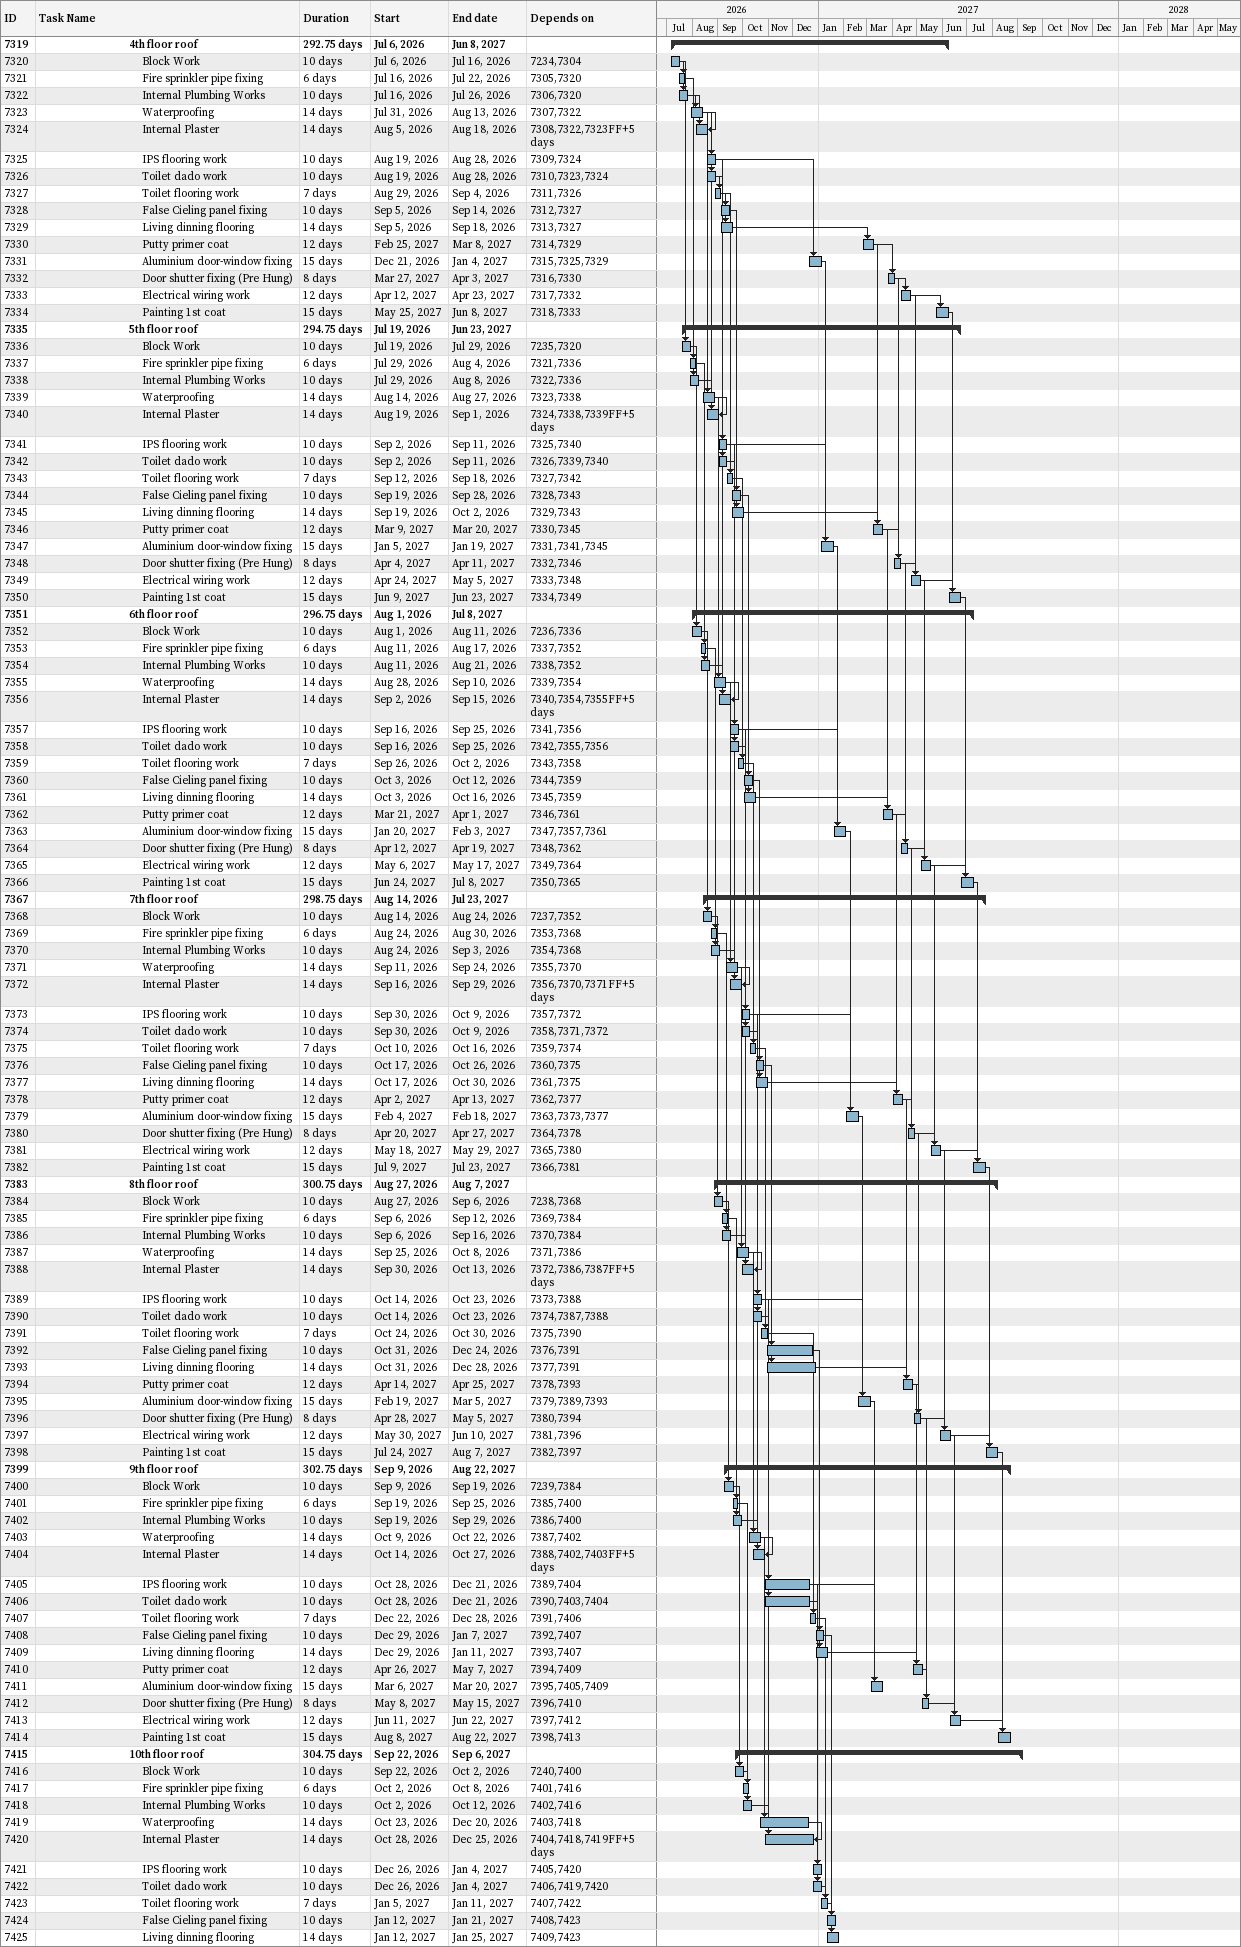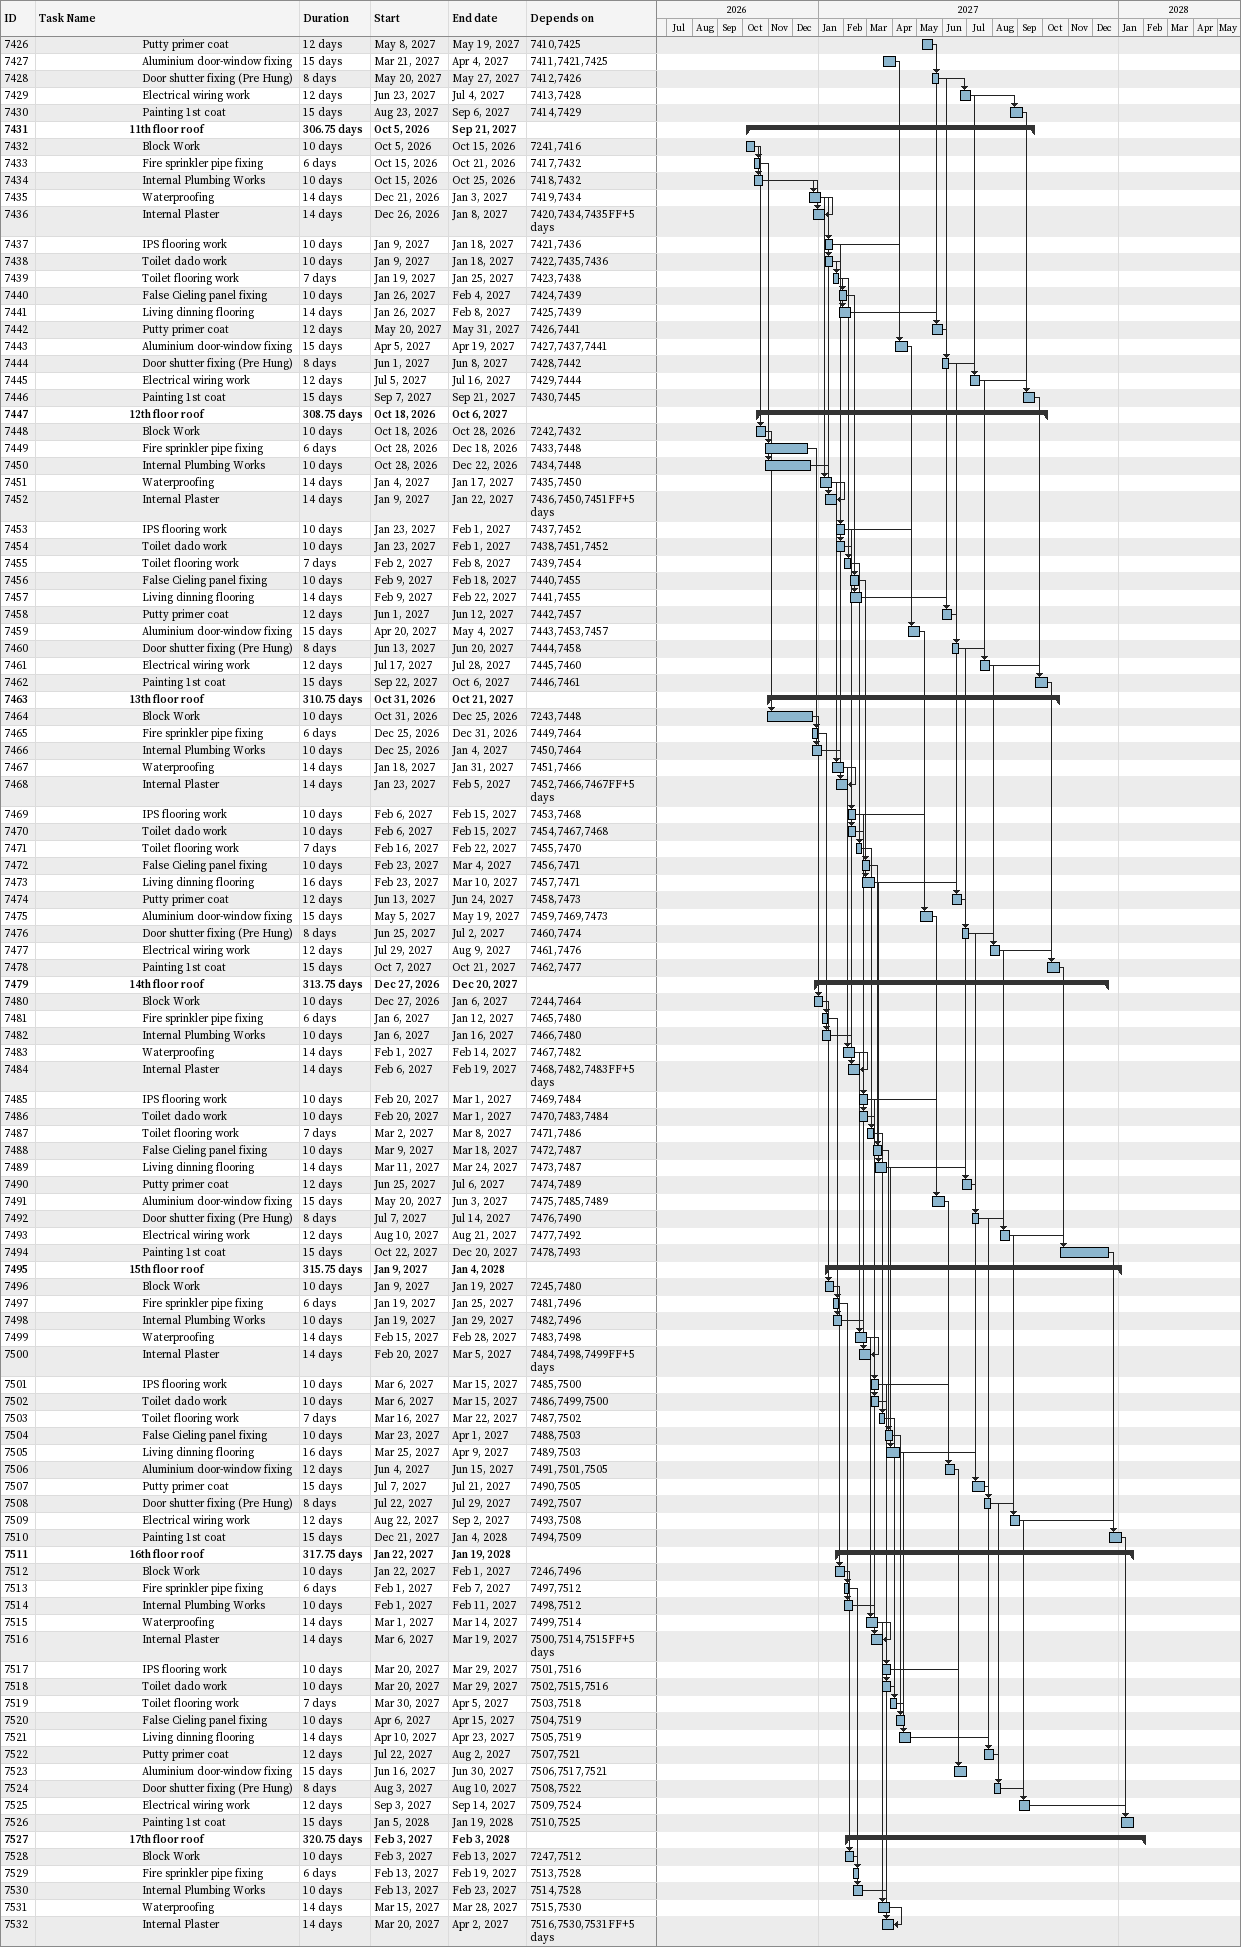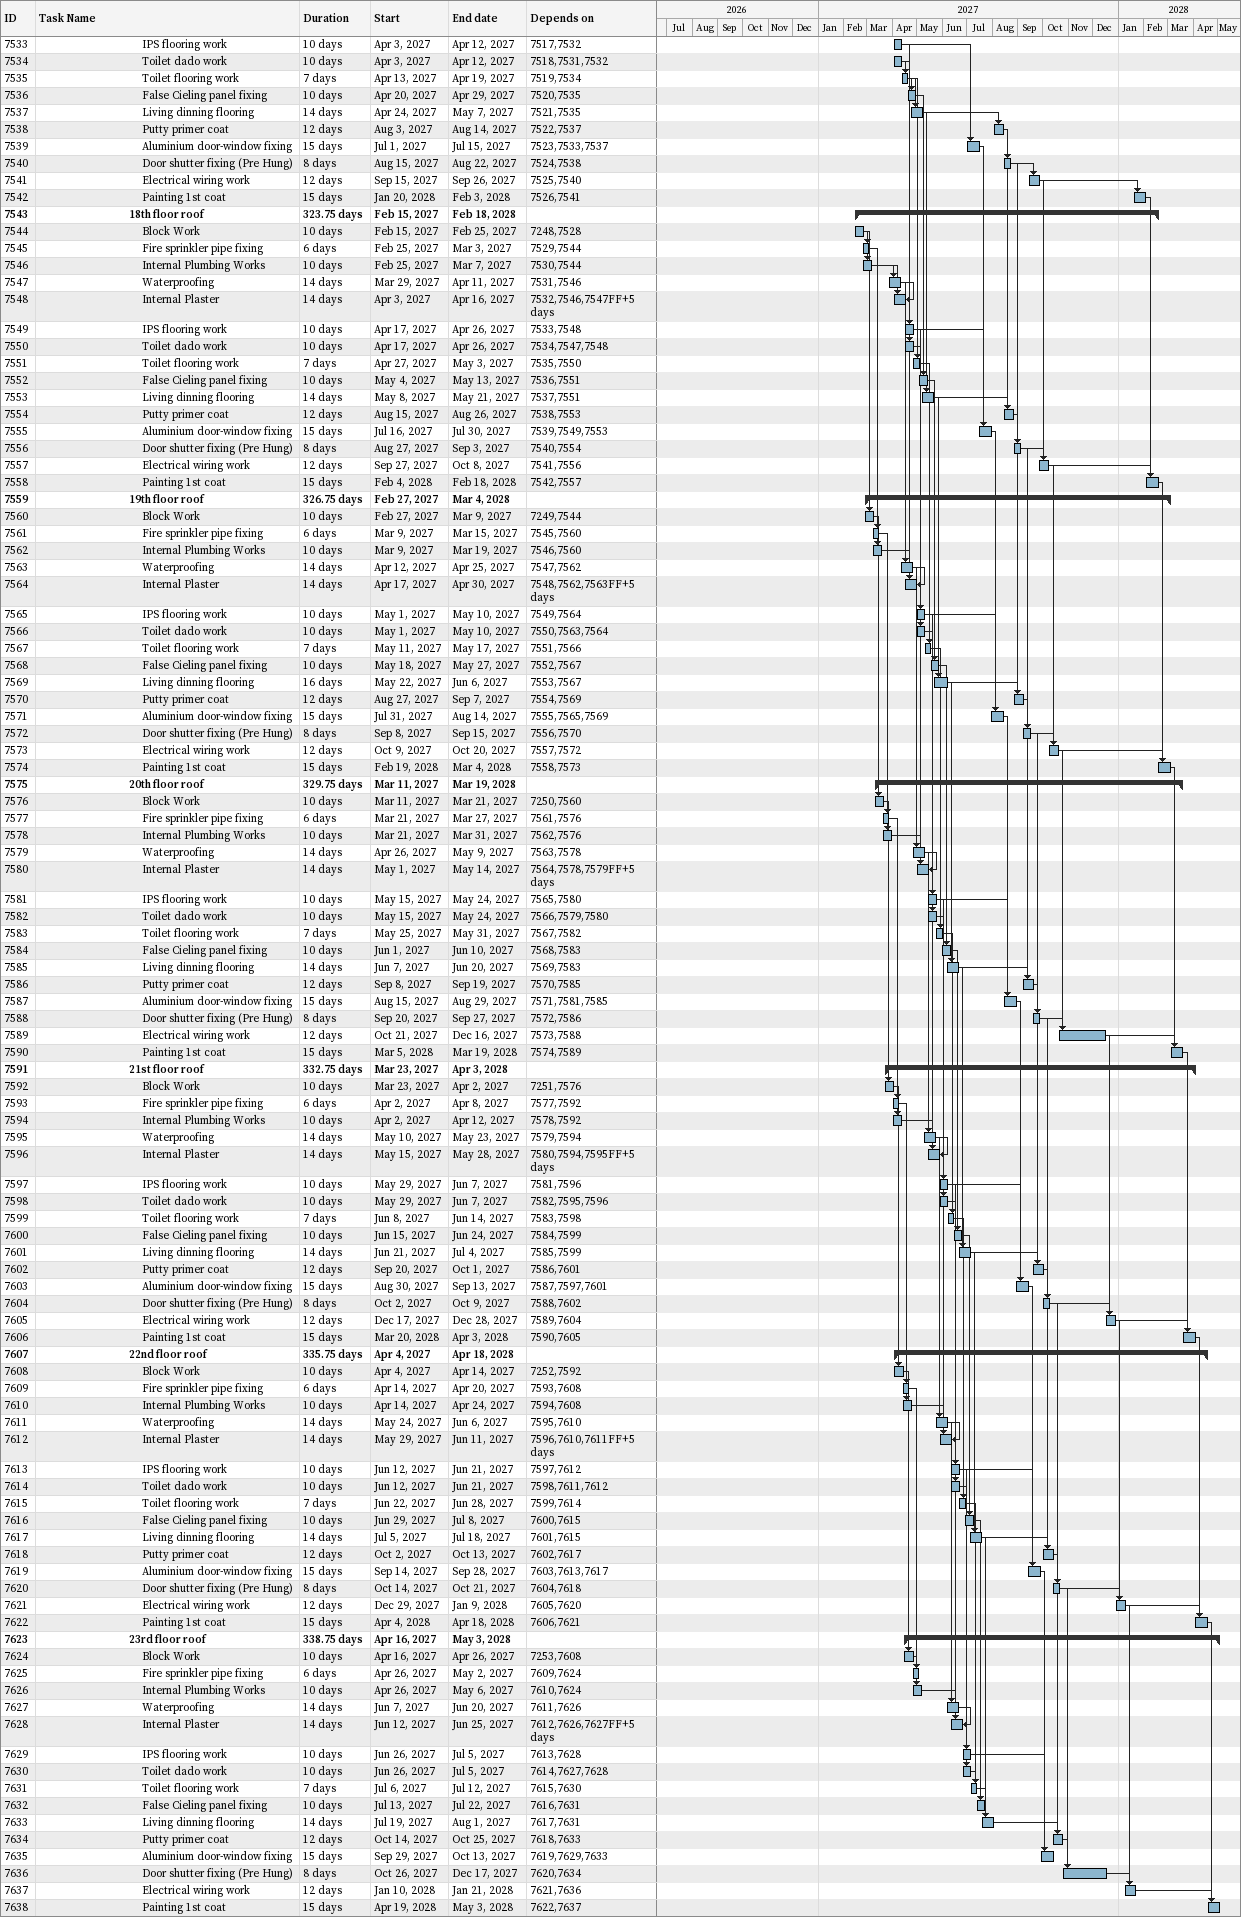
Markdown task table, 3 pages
| ID | Level | Task | Duration | Start | Finish | Predecessors |
|---|---|---|---|---|---|---|
| 7319 | 8 | **4th floor roof** | 292.75d | 2026-07-06 | 2027-06-08 |  |
| 7320 | 9 | Block Work | 10d | 2026-07-06 | 2026-07-16 | 7234, 7304 |
| 7321 | 9 | Fire sprinkler pipe fixing | 6d | 2026-07-16 | 2026-07-22 | 7305, 7320 |
| 7322 | 9 | Internal Plumbing Works | 10d | 2026-07-16 | 2026-07-26 | 7306, 7320 |
| 7323 | 9 | Waterproofing | 14d | 2026-07-31 | 2026-08-13 | 7307, 7322 |
| 7324 | 9 | Internal Plaster | 14d | 2026-08-05 | 2026-08-18 | 7308, 7322, 7323FF+5d |
| 7325 | 9 | IPS flooring work | 10d | 2026-08-19 | 2026-08-28 | 7309, 7324 |
| 7326 | 9 | Toilet dado work | 10d | 2026-08-19 | 2026-08-28 | 7310, 7323, 7324 |
| 7327 | 9 | Toilet flooring work | 7d | 2026-08-29 | 2026-09-04 | 7311, 7326 |
| 7328 | 9 | False Cieling panel fixing | 10d | 2026-09-05 | 2026-09-14 | 7312, 7327 |
| 7329 | 9 | Living dinning flooring | 14d | 2026-09-05 | 2026-09-18 | 7313, 7327 |
| 7330 | 9 | Putty primer coat | 12d | 2027-02-25 | 2027-03-08 | 7314, 7329 |
| 7331 | 9 | Aluminium door-window fixing | 15d | 2026-12-21 | 2027-01-04 | 7315, 7325, 7329 |
| 7332 | 9 | Door shutter fixing (Pre Hung) | 8d | 2027-03-27 | 2027-04-03 | 7316, 7330 |
| 7333 | 9 | Electrical wiring work | 12d | 2027-04-12 | 2027-04-23 | 7317, 7332 |
| 7334 | 9 | Painting 1st coat | 15d | 2027-05-25 | 2027-06-08 | 7318, 7333 |
| 7335 | 8 | **5th floor roof** | 294.75d | 2026-07-19 | 2027-06-23 |  |
| 7336 | 9 | Block Work | 10d | 2026-07-19 | 2026-07-29 | 7235, 7320 |
| 7337 | 9 | Fire sprinkler pipe fixing | 6d | 2026-07-29 | 2026-08-04 | 7321, 7336 |
| 7338 | 9 | Internal Plumbing Works | 10d | 2026-07-29 | 2026-08-08 | 7322, 7336 |
| 7339 | 9 | Waterproofing | 14d | 2026-08-14 | 2026-08-27 | 7323, 7338 |
| 7340 | 9 | Internal Plaster | 14d | 2026-08-19 | 2026-09-01 | 7324, 7338, 7339FF+5d |
| 7341 | 9 | IPS flooring work | 10d | 2026-09-02 | 2026-09-11 | 7325, 7340 |
| 7342 | 9 | Toilet dado work | 10d | 2026-09-02 | 2026-09-11 | 7326, 7339, 7340 |
| 7343 | 9 | Toilet flooring work | 7d | 2026-09-12 | 2026-09-18 | 7327, 7342 |
| 7344 | 9 | False Cieling panel fixing | 10d | 2026-09-19 | 2026-09-28 | 7328, 7343 |
| 7345 | 9 | Living dinning flooring | 14d | 2026-09-19 | 2026-10-02 | 7329, 7343 |
| 7346 | 9 | Putty primer coat | 12d | 2027-03-09 | 2027-03-20 | 7330, 7345 |
| 7347 | 9 | Aluminium door-window fixing | 15d | 2027-01-05 | 2027-01-19 | 7331, 7341, 7345 |
| 7348 | 9 | Door shutter fixing (Pre Hung) | 8d | 2027-04-04 | 2027-04-11 | 7332, 7346 |
| 7349 | 9 | Electrical wiring work | 12d | 2027-04-24 | 2027-05-05 | 7333, 7348 |
| 7350 | 9 | Painting 1st coat | 15d | 2027-06-09 | 2027-06-23 | 7334, 7349 |
| 7351 | 8 | **6th floor roof** | 296.75d | 2026-08-01 | 2027-07-08 |  |
| 7352 | 9 | Block Work | 10d | 2026-08-01 | 2026-08-11 | 7236, 7336 |
| 7353 | 9 | Fire sprinkler pipe fixing | 6d | 2026-08-11 | 2026-08-17 | 7337, 7352 |
| 7354 | 9 | Internal Plumbing Works | 10d | 2026-08-11 | 2026-08-21 | 7338, 7352 |
| 7355 | 9 | Waterproofing | 14d | 2026-08-28 | 2026-09-10 | 7339, 7354 |
| 7356 | 9 | Internal Plaster | 14d | 2026-09-02 | 2026-09-15 | 7340, 7354, 7355FF+5d |
| 7357 | 9 | IPS flooring work | 10d | 2026-09-16 | 2026-09-25 | 7341, 7356 |
| 7358 | 9 | Toilet dado work | 10d | 2026-09-16 | 2026-09-25 | 7342, 7355, 7356 |
| 7359 | 9 | Toilet flooring work | 7d | 2026-09-26 | 2026-10-02 | 7343, 7358 |
| 7360 | 9 | False Cieling panel fixing | 10d | 2026-10-03 | 2026-10-12 | 7344, 7359 |
| 7361 | 9 | Living dinning flooring | 14d | 2026-10-03 | 2026-10-16 | 7345, 7359 |
| 7362 | 9 | Putty primer coat | 12d | 2027-03-21 | 2027-04-01 | 7346, 7361 |
| 7363 | 9 | Aluminium door-window fixing | 15d | 2027-01-20 | 2027-02-03 | 7347, 7357, 7361 |
| 7364 | 9 | Door shutter fixing (Pre Hung) | 8d | 2027-04-12 | 2027-04-19 | 7348, 7362 |
| 7365 | 9 | Electrical wiring work | 12d | 2027-05-06 | 2027-05-17 | 7349, 7364 |
| 7366 | 9 | Painting 1st coat | 15d | 2027-06-24 | 2027-07-08 | 7350, 7365 |
| 7367 | 8 | **7th floor roof** | 298.75d | 2026-08-14 | 2027-07-23 |  |
| 7368 | 9 | Block Work | 10d | 2026-08-14 | 2026-08-24 | 7237, 7352 |
| 7369 | 9 | Fire sprinkler pipe fixing | 6d | 2026-08-24 | 2026-08-30 | 7353, 7368 |
| 7370 | 9 | Internal Plumbing Works | 10d | 2026-08-24 | 2026-09-03 | 7354, 7368 |
| 7371 | 9 | Waterproofing | 14d | 2026-09-11 | 2026-09-24 | 7355, 7370 |
| 7372 | 9 | Internal Plaster | 14d | 2026-09-16 | 2026-09-29 | 7356, 7370, 7371FF+5d |
| 7373 | 9 | IPS flooring work | 10d | 2026-09-30 | 2026-10-09 | 7357, 7372 |
| 7374 | 9 | Toilet dado work | 10d | 2026-09-30 | 2026-10-09 | 7358, 7371, 7372 |
| 7375 | 9 | Toilet flooring work | 7d | 2026-10-10 | 2026-10-16 | 7359, 7374 |
| 7376 | 9 | False Cieling panel fixing | 10d | 2026-10-17 | 2026-10-26 | 7360, 7375 |
| 7377 | 9 | Living dinning flooring | 14d | 2026-10-17 | 2026-10-30 | 7361, 7375 |
| 7378 | 9 | Putty primer coat | 12d | 2027-04-02 | 2027-04-13 | 7362, 7377 |
| 7379 | 9 | Aluminium door-window fixing | 15d | 2027-02-04 | 2027-02-18 | 7363, 7373, 7377 |
| 7380 | 9 | Door shutter fixing (Pre Hung) | 8d | 2027-04-20 | 2027-04-27 | 7364, 7378 |
| 7381 | 9 | Electrical wiring work | 12d | 2027-05-18 | 2027-05-29 | 7365, 7380 |
| 7382 | 9 | Painting 1st coat | 15d | 2027-07-09 | 2027-07-23 | 7366, 7381 |
| 7383 | 8 | **8th floor roof** | 300.75d | 2026-08-27 | 2027-08-07 |  |
| 7384 | 9 | Block Work | 10d | 2026-08-27 | 2026-09-06 | 7238, 7368 |
| 7385 | 9 | Fire sprinkler pipe fixing | 6d | 2026-09-06 | 2026-09-12 | 7369, 7384 |
| 7386 | 9 | Internal Plumbing Works | 10d | 2026-09-06 | 2026-09-16 | 7370, 7384 |
| 7387 | 9 | Waterproofing | 14d | 2026-09-25 | 2026-10-08 | 7371, 7386 |
| 7388 | 9 | Internal Plaster | 14d | 2026-09-30 | 2026-10-13 | 7372, 7386, 7387FF+5d |
| 7389 | 9 | IPS flooring work | 10d | 2026-10-14 | 2026-10-23 | 7373, 7388 |
| 7390 | 9 | Toilet dado work | 10d | 2026-10-14 | 2026-10-23 | 7374, 7387, 7388 |
| 7391 | 9 | Toilet flooring work | 7d | 2026-10-24 | 2026-10-30 | 7375, 7390 |
| 7392 | 9 | False Cieling panel fixing | 10d | 2026-10-31 | 2026-12-24 | 7376, 7391 |
| 7393 | 9 | Living dinning flooring | 14d | 2026-10-31 | 2026-12-28 | 7377, 7391 |
| 7394 | 9 | Putty primer coat | 12d | 2027-04-14 | 2027-04-25 | 7378, 7393 |
| 7395 | 9 | Aluminium door-window fixing | 15d | 2027-02-19 | 2027-03-05 | 7379, 7389, 7393 |
| 7396 | 9 | Door shutter fixing (Pre Hung) | 8d | 2027-04-28 | 2027-05-05 | 7380, 7394 |
| 7397 | 9 | Electrical wiring work | 12d | 2027-05-30 | 2027-06-10 | 7381, 7396 |
| 7398 | 9 | Painting 1st coat | 15d | 2027-07-24 | 2027-08-07 | 7382, 7397 |
| 7399 | 8 | **9th floor roof** | 302.75d | 2026-09-09 | 2027-08-22 |  |
| 7400 | 9 | Block Work | 10d | 2026-09-09 | 2026-09-19 | 7239, 7384 |
| 7401 | 9 | Fire sprinkler pipe fixing | 6d | 2026-09-19 | 2026-09-25 | 7385, 7400 |
| 7402 | 9 | Internal Plumbing Works | 10d | 2026-09-19 | 2026-09-29 | 7386, 7400 |
| 7403 | 9 | Waterproofing | 14d | 2026-10-09 | 2026-10-22 | 7387, 7402 |
| 7404 | 9 | Internal Plaster | 14d | 2026-10-14 | 2026-10-27 | 7388, 7402, 7403FF+5d |
| 7405 | 9 | IPS flooring work | 10d | 2026-10-28 | 2026-12-21 | 7389, 7404 |
| 7406 | 9 | Toilet dado work | 10d | 2026-10-28 | 2026-12-21 | 7390, 7403, 7404 |
| 7407 | 9 | Toilet flooring work | 7d | 2026-12-22 | 2026-12-28 | 7391, 7406 |
| 7408 | 9 | False Cieling panel fixing | 10d | 2026-12-29 | 2027-01-07 | 7392, 7407 |
| 7409 | 9 | Living dinning flooring | 14d | 2026-12-29 | 2027-01-11 | 7393, 7407 |
| 7410 | 9 | Putty primer coat | 12d | 2027-04-26 | 2027-05-07 | 7394, 7409 |
| 7411 | 9 | Aluminium door-window fixing | 15d | 2027-03-06 | 2027-03-20 | 7395, 7405, 7409 |
| 7412 | 9 | Door shutter fixing (Pre Hung) | 8d | 2027-05-08 | 2027-05-15 | 7396, 7410 |
| 7413 | 9 | Electrical wiring work | 12d | 2027-06-11 | 2027-06-22 | 7397, 7412 |
| 7414 | 9 | Painting 1st coat | 15d | 2027-08-08 | 2027-08-22 | 7398, 7413 |
| 7415 | 8 | **10th floor roof** | 304.75d | 2026-09-22 | 2027-09-06 |  |
| 7416 | 9 | Block Work | 10d | 2026-09-22 | 2026-10-02 | 7240, 7400 |
| 7417 | 9 | Fire sprinkler pipe fixing | 6d | 2026-10-02 | 2026-10-08 | 7401, 7416 |
| 7418 | 9 | Internal Plumbing Works | 10d | 2026-10-02 | 2026-10-12 | 7402, 7416 |
| 7419 | 9 | Waterproofing | 14d | 2026-10-23 | 2026-12-20 | 7403, 7418 |
| 7420 | 9 | Internal Plaster | 14d | 2026-10-28 | 2026-12-25 | 7404, 7418, 7419FF+5d |
| 7421 | 9 | IPS flooring work | 10d | 2026-12-26 | 2027-01-04 | 7405, 7420 |
| 7422 | 9 | Toilet dado work | 10d | 2026-12-26 | 2027-01-04 | 7406, 7419, 7420 |
| 7423 | 9 | Toilet flooring work | 7d | 2027-01-05 | 2027-01-11 | 7407, 7422 |
| 7424 | 9 | False Cieling panel fixing | 10d | 2027-01-12 | 2027-01-21 | 7408, 7423 |
| 7425 | 9 | Living dinning flooring | 14d | 2027-01-12 | 2027-01-25 | 7409, 7423 |
| 7426 | 9 | Putty primer coat | 12d | 2027-05-08 | 2027-05-19 | 7410, 7425 |
| 7427 | 9 | Aluminium door-window fixing | 15d | 2027-03-21 | 2027-04-04 | 7411, 7421, 7425 |
| 7428 | 9 | Door shutter fixing (Pre Hung) | 8d | 2027-05-20 | 2027-05-27 | 7412, 7426 |
| 7429 | 9 | Electrical wiring work | 12d | 2027-06-23 | 2027-07-04 | 7413, 7428 |
| 7430 | 9 | Painting 1st coat | 15d | 2027-08-23 | 2027-09-06 | 7414, 7429 |
| 7431 | 8 | **11th floor roof** | 306.75d | 2026-10-05 | 2027-09-21 |  |
| 7432 | 9 | Block Work | 10d | 2026-10-05 | 2026-10-15 | 7241, 7416 |
| 7433 | 9 | Fire sprinkler pipe fixing | 6d | 2026-10-15 | 2026-10-21 | 7417, 7432 |
| 7434 | 9 | Internal Plumbing Works | 10d | 2026-10-15 | 2026-10-25 | 7418, 7432 |
| 7435 | 9 | Waterproofing | 14d | 2026-12-21 | 2027-01-03 | 7419, 7434 |
| 7436 | 9 | Internal Plaster | 14d | 2026-12-26 | 2027-01-08 | 7420, 7434, 7435FF+5d |
| 7437 | 9 | IPS flooring work | 10d | 2027-01-09 | 2027-01-18 | 7421, 7436 |
| 7438 | 9 | Toilet dado work | 10d | 2027-01-09 | 2027-01-18 | 7422, 7435, 7436 |
| 7439 | 9 | Toilet flooring work | 7d | 2027-01-19 | 2027-01-25 | 7423, 7438 |
| 7440 | 9 | False Cieling panel fixing | 10d | 2027-01-26 | 2027-02-04 | 7424, 7439 |
| 7441 | 9 | Living dinning flooring | 14d | 2027-01-26 | 2027-02-08 | 7425, 7439 |
| 7442 | 9 | Putty primer coat | 12d | 2027-05-20 | 2027-05-31 | 7426, 7441 |
| 7443 | 9 | Aluminium door-window fixing | 15d | 2027-04-05 | 2027-04-19 | 7427, 7437, 7441 |
| 7444 | 9 | Door shutter fixing (Pre Hung) | 8d | 2027-06-01 | 2027-06-08 | 7428, 7442 |
| 7445 | 9 | Electrical wiring work | 12d | 2027-07-05 | 2027-07-16 | 7429, 7444 |
| 7446 | 9 | Painting 1st coat | 15d | 2027-09-07 | 2027-09-21 | 7430, 7445 |
| 7447 | 8 | **12th floor roof** | 308.75d | 2026-10-18 | 2027-10-06 |  |
| 7448 | 9 | Block Work | 10d | 2026-10-18 | 2026-10-28 | 7242, 7432 |
| 7449 | 9 | Fire sprinkler pipe fixing | 6d | 2026-10-28 | 2026-12-18 | 7433, 7448 |
| 7450 | 9 | Internal Plumbing Works | 10d | 2026-10-28 | 2026-12-22 | 7434, 7448 |
| 7451 | 9 | Waterproofing | 14d | 2027-01-04 | 2027-01-17 | 7435, 7450 |
| 7452 | 9 | Internal Plaster | 14d | 2027-01-09 | 2027-01-22 | 7436, 7450, 7451FF+5d |
| 7453 | 9 | IPS flooring work | 10d | 2027-01-23 | 2027-02-01 | 7437, 7452 |
| 7454 | 9 | Toilet dado work | 10d | 2027-01-23 | 2027-02-01 | 7438, 7451, 7452 |
| 7455 | 9 | Toilet flooring work | 7d | 2027-02-02 | 2027-02-08 | 7439, 7454 |
| 7456 | 9 | False Cieling panel fixing | 10d | 2027-02-09 | 2027-02-18 | 7440, 7455 |
| 7457 | 9 | Living dinning flooring | 14d | 2027-02-09 | 2027-02-22 | 7441, 7455 |
| 7458 | 9 | Putty primer coat | 12d | 2027-06-01 | 2027-06-12 | 7442, 7457 |
| 7459 | 9 | Aluminium door-window fixing | 15d | 2027-04-20 | 2027-05-04 | 7443, 7453, 7457 |
| 7460 | 9 | Door shutter fixing (Pre Hung) | 8d | 2027-06-13 | 2027-06-20 | 7444, 7458 |
| 7461 | 9 | Electrical wiring work | 12d | 2027-07-17 | 2027-07-28 | 7445, 7460 |
| 7462 | 9 | Painting 1st coat | 15d | 2027-09-22 | 2027-10-06 | 7446, 7461 |
| 7463 | 8 | **13th floor roof** | 310.75d | 2026-10-31 | 2027-10-21 |  |
| 7464 | 9 | Block Work | 10d | 2026-10-31 | 2026-12-25 | 7243, 7448 |
| 7465 | 9 | Fire sprinkler pipe fixing | 6d | 2026-12-25 | 2026-12-31 | 7449, 7464 |
| 7466 | 9 | Internal Plumbing Works | 10d | 2026-12-25 | 2027-01-04 | 7450, 7464 |
| 7467 | 9 | Waterproofing | 14d | 2027-01-18 | 2027-01-31 | 7451, 7466 |
| 7468 | 9 | Internal Plaster | 14d | 2027-01-23 | 2027-02-05 | 7452, 7466, 7467FF+5d |
| 7469 | 9 | IPS flooring work | 10d | 2027-02-06 | 2027-02-15 | 7453, 7468 |
| 7470 | 9 | Toilet dado work | 10d | 2027-02-06 | 2027-02-15 | 7454, 7467, 7468 |
| 7471 | 9 | Toilet flooring work | 7d | 2027-02-16 | 2027-02-22 | 7455, 7470 |
| 7472 | 9 | False Cieling panel fixing | 10d | 2027-02-23 | 2027-03-04 | 7456, 7471 |
| 7473 | 9 | Living dinning flooring | 16d | 2027-02-23 | 2027-03-10 | 7457, 7471 |
| 7474 | 9 | Putty primer coat | 12d | 2027-06-13 | 2027-06-24 | 7458, 7473 |
| 7475 | 9 | Aluminium door-window fixing | 15d | 2027-05-05 | 2027-05-19 | 7459, 7469, 7473 |
| 7476 | 9 | Door shutter fixing (Pre Hung) | 8d | 2027-06-25 | 2027-07-02 | 7460, 7474 |
| 7477 | 9 | Electrical wiring work | 12d | 2027-07-29 | 2027-08-09 | 7461, 7476 |
| 7478 | 9 | Painting 1st coat | 15d | 2027-10-07 | 2027-10-21 | 7462, 7477 |
| 7479 | 8 | **14th floor roof** | 313.75d | 2026-12-27 | 2027-12-20 |  |
| 7480 | 9 | Block Work | 10d | 2026-12-27 | 2027-01-06 | 7244, 7464 |
| 7481 | 9 | Fire sprinkler pipe fixing | 6d | 2027-01-06 | 2027-01-12 | 7465, 7480 |
| 7482 | 9 | Internal Plumbing Works | 10d | 2027-01-06 | 2027-01-16 | 7466, 7480 |
| 7483 | 9 | Waterproofing | 14d | 2027-02-01 | 2027-02-14 | 7467, 7482 |
| 7484 | 9 | Internal Plaster | 14d | 2027-02-06 | 2027-02-19 | 7468, 7482, 7483FF+5d |
| 7485 | 9 | IPS flooring work | 10d | 2027-02-20 | 2027-03-01 | 7469, 7484 |
| 7486 | 9 | Toilet dado work | 10d | 2027-02-20 | 2027-03-01 | 7470, 7483, 7484 |
| 7487 | 9 | Toilet flooring work | 7d | 2027-03-02 | 2027-03-08 | 7471, 7486 |
| 7488 | 9 | False Cieling panel fixing | 10d | 2027-03-09 | 2027-03-18 | 7472, 7487 |
| 7489 | 9 | Living dinning flooring | 14d | 2027-03-11 | 2027-03-24 | 7473, 7487 |
| 7490 | 9 | Putty primer coat | 12d | 2027-06-25 | 2027-07-06 | 7474, 7489 |
| 7491 | 9 | Aluminium door-window fixing | 15d | 2027-05-20 | 2027-06-03 | 7475, 7485, 7489 |
| 7492 | 9 | Door shutter fixing (Pre Hung) | 8d | 2027-07-07 | 2027-07-14 | 7476, 7490 |
| 7493 | 9 | Electrical wiring work | 12d | 2027-08-10 | 2027-08-21 | 7477, 7492 |
| 7494 | 9 | Painting 1st coat | 15d | 2027-10-22 | 2027-12-20 | 7478, 7493 |
| 7495 | 8 | **15th floor roof** | 315.75d | 2027-01-09 | 2028-01-04 |  |
| 7496 | 9 | Block Work | 10d | 2027-01-09 | 2027-01-19 | 7245, 7480 |
| 7497 | 9 | Fire sprinkler pipe fixing | 6d | 2027-01-19 | 2027-01-25 | 7481, 7496 |
| 7498 | 9 | Internal Plumbing Works | 10d | 2027-01-19 | 2027-01-29 | 7482, 7496 |
| 7499 | 9 | Waterproofing | 14d | 2027-02-15 | 2027-02-28 | 7483, 7498 |
| 7500 | 9 | Internal Plaster | 14d | 2027-02-20 | 2027-03-05 | 7484, 7498, 7499FF+5d |
| 7501 | 9 | IPS flooring work | 10d | 2027-03-06 | 2027-03-15 | 7485, 7500 |
| 7502 | 9 | Toilet dado work | 10d | 2027-03-06 | 2027-03-15 | 7486, 7499, 7500 |
| 7503 | 9 | Toilet flooring work | 7d | 2027-03-16 | 2027-03-22 | 7487, 7502 |
| 7504 | 9 | False Cieling panel fixing | 10d | 2027-03-23 | 2027-04-01 | 7488, 7503 |
| 7505 | 9 | Living dinning flooring | 16d | 2027-03-25 | 2027-04-09 | 7489, 7503 |
| 7506 | 9 | Aluminium door-window fixing | 12d | 2027-06-04 | 2027-06-15 | 7491, 7501, 7505 |
| 7507 | 9 | Putty primer coat | 15d | 2027-07-07 | 2027-07-21 | 7490, 7505 |
| 7508 | 9 | Door shutter fixing (Pre Hung) | 8d | 2027-07-22 | 2027-07-29 | 7492, 7507 |
| 7509 | 9 | Electrical wiring work | 12d | 2027-08-22 | 2027-09-02 | 7493, 7508 |
| 7510 | 9 | Painting 1st coat | 15d | 2027-12-21 | 2028-01-04 | 7494, 7509 |
| 7511 | 8 | **16th floor roof** | 317.75d | 2027-01-22 | 2028-01-19 |  |
| 7512 | 9 | Block Work | 10d | 2027-01-22 | 2027-02-01 | 7246, 7496 |
| 7513 | 9 | Fire sprinkler pipe fixing | 6d | 2027-02-01 | 2027-02-07 | 7497, 7512 |
| 7514 | 9 | Internal Plumbing Works | 10d | 2027-02-01 | 2027-02-11 | 7498, 7512 |
| 7515 | 9 | Waterproofing | 14d | 2027-03-01 | 2027-03-14 | 7499, 7514 |
| 7516 | 9 | Internal Plaster | 14d | 2027-03-06 | 2027-03-19 | 7500, 7514, 7515FF+5d |
| 7517 | 9 | IPS flooring work | 10d | 2027-03-20 | 2027-03-29 | 7501, 7516 |
| 7518 | 9 | Toilet dado work | 10d | 2027-03-20 | 2027-03-29 | 7502, 7515, 7516 |
| 7519 | 9 | Toilet flooring work | 7d | 2027-03-30 | 2027-04-05 | 7503, 7518 |
| 7520 | 9 | False Cieling panel fixing | 10d | 2027-04-06 | 2027-04-15 | 7504, 7519 |
| 7521 | 9 | Living dinning flooring | 14d | 2027-04-10 | 2027-04-23 | 7505, 7519 |
| 7522 | 9 | Putty primer coat | 12d | 2027-07-22 | 2027-08-02 | 7507, 7521 |
| 7523 | 9 | Aluminium door-window fixing | 15d | 2027-06-16 | 2027-06-30 | 7506, 7517, 7521 |
| 7524 | 9 | Door shutter fixing (Pre Hung) | 8d | 2027-08-03 | 2027-08-10 | 7508, 7522 |
| 7525 | 9 | Electrical wiring work | 12d | 2027-09-03 | 2027-09-14 | 7509, 7524 |
| 7526 | 9 | Painting 1st coat | 15d | 2028-01-05 | 2028-01-19 | 7510, 7525 |
| 7527 | 8 | **17th floor roof** | 320.75d | 2027-02-03 | 2028-02-03 |  |
| 7528 | 9 | Block Work | 10d | 2027-02-03 | 2027-02-13 | 7247, 7512 |
| 7529 | 9 | Fire sprinkler pipe fixing | 6d | 2027-02-13 | 2027-02-19 | 7513, 7528 |
| 7530 | 9 | Internal Plumbing Works | 10d | 2027-02-13 | 2027-02-23 | 7514, 7528 |
| 7531 | 9 | Waterproofing | 14d | 2027-03-15 | 2027-03-28 | 7515, 7530 |
| 7532 | 9 | Internal Plaster | 14d | 2027-03-20 | 2027-04-02 | 7516, 7530, 7531FF+5d |
| 7533 | 9 | IPS flooring work | 10d | 2027-04-03 | 2027-04-12 | 7517, 7532 |
| 7534 | 9 | Toilet dado work | 10d | 2027-04-03 | 2027-04-12 | 7518, 7531, 7532 |
| 7535 | 9 | Toilet flooring work | 7d | 2027-04-13 | 2027-04-19 | 7519, 7534 |
| 7536 | 9 | False Cieling panel fixing | 10d | 2027-04-20 | 2027-04-29 | 7520, 7535 |
| 7537 | 9 | Living dinning flooring | 14d | 2027-04-24 | 2027-05-07 | 7521, 7535 |
| 7538 | 9 | Putty primer coat | 12d | 2027-08-03 | 2027-08-14 | 7522, 7537 |
| 7539 | 9 | Aluminium door-window fixing | 15d | 2027-07-01 | 2027-07-15 | 7523, 7533, 7537 |
| 7540 | 9 | Door shutter fixing (Pre Hung) | 8d | 2027-08-15 | 2027-08-22 | 7524, 7538 |
| 7541 | 9 | Electrical wiring work | 12d | 2027-09-15 | 2027-09-26 | 7525, 7540 |
| 7542 | 9 | Painting 1st coat | 15d | 2028-01-20 | 2028-02-03 | 7526, 7541 |
| 7543 | 8 | **18th floor roof** | 323.75d | 2027-02-15 | 2028-02-18 |  |
| 7544 | 9 | Block Work | 10d | 2027-02-15 | 2027-02-25 | 7248, 7528 |
| 7545 | 9 | Fire sprinkler pipe fixing | 6d | 2027-02-25 | 2027-03-03 | 7529, 7544 |
| 7546 | 9 | Internal Plumbing Works | 10d | 2027-02-25 | 2027-03-07 | 7530, 7544 |
| 7547 | 9 | Waterproofing | 14d | 2027-03-29 | 2027-04-11 | 7531, 7546 |
| 7548 | 9 | Internal Plaster | 14d | 2027-04-03 | 2027-04-16 | 7532, 7546, 7547FF+5d |
| 7549 | 9 | IPS flooring work | 10d | 2027-04-17 | 2027-04-26 | 7533, 7548 |
| 7550 | 9 | Toilet dado work | 10d | 2027-04-17 | 2027-04-26 | 7534, 7547, 7548 |
| 7551 | 9 | Toilet flooring work | 7d | 2027-04-27 | 2027-05-03 | 7535, 7550 |
| 7552 | 9 | False Cieling panel fixing | 10d | 2027-05-04 | 2027-05-13 | 7536, 7551 |
| 7553 | 9 | Living dinning flooring | 14d | 2027-05-08 | 2027-05-21 | 7537, 7551 |
| 7554 | 9 | Putty primer coat | 12d | 2027-08-15 | 2027-08-26 | 7538, 7553 |
| 7555 | 9 | Aluminium door-window fixing | 15d | 2027-07-16 | 2027-07-30 | 7539, 7549, 7553 |
| 7556 | 9 | Door shutter fixing (Pre Hung) | 8d | 2027-08-27 | 2027-09-03 | 7540, 7554 |
| 7557 | 9 | Electrical wiring work | 12d | 2027-09-27 | 2027-10-08 | 7541, 7556 |
| 7558 | 9 | Painting 1st coat | 15d | 2028-02-04 | 2028-02-18 | 7542, 7557 |
| 7559 | 8 | **19th floor roof** | 326.75d | 2027-02-27 | 2028-03-04 |  |
| 7560 | 9 | Block Work | 10d | 2027-02-27 | 2027-03-09 | 7249, 7544 |
| 7561 | 9 | Fire sprinkler pipe fixing | 6d | 2027-03-09 | 2027-03-15 | 7545, 7560 |
| 7562 | 9 | Internal Plumbing Works | 10d | 2027-03-09 | 2027-03-19 | 7546, 7560 |
| 7563 | 9 | Waterproofing | 14d | 2027-04-12 | 2027-04-25 | 7547, 7562 |
| 7564 | 9 | Internal Plaster | 14d | 2027-04-17 | 2027-04-30 | 7548, 7562, 7563FF+5d |
| 7565 | 9 | IPS flooring work | 10d | 2027-05-01 | 2027-05-10 | 7549, 7564 |
| 7566 | 9 | Toilet dado work | 10d | 2027-05-01 | 2027-05-10 | 7550, 7563, 7564 |
| 7567 | 9 | Toilet flooring work | 7d | 2027-05-11 | 2027-05-17 | 7551, 7566 |
| 7568 | 9 | False Cieling panel fixing | 10d | 2027-05-18 | 2027-05-27 | 7552, 7567 |
| 7569 | 9 | Living dinning flooring | 16d | 2027-05-22 | 2027-06-06 | 7553, 7567 |
| 7570 | 9 | Putty primer coat | 12d | 2027-08-27 | 2027-09-07 | 7554, 7569 |
| 7571 | 9 | Aluminium door-window fixing | 15d | 2027-07-31 | 2027-08-14 | 7555, 7565, 7569 |
| 7572 | 9 | Door shutter fixing (Pre Hung) | 8d | 2027-09-08 | 2027-09-15 | 7556, 7570 |
| 7573 | 9 | Electrical wiring work | 12d | 2027-10-09 | 2027-10-20 | 7557, 7572 |
| 7574 | 9 | Painting 1st coat | 15d | 2028-02-19 | 2028-03-04 | 7558, 7573 |
| 7575 | 8 | **20th floor roof** | 329.75d | 2027-03-11 | 2028-03-19 |  |
| 7576 | 9 | Block Work | 10d | 2027-03-11 | 2027-03-21 | 7250, 7560 |
| 7577 | 9 | Fire sprinkler pipe fixing | 6d | 2027-03-21 | 2027-03-27 | 7561, 7576 |
| 7578 | 9 | Internal Plumbing Works | 10d | 2027-03-21 | 2027-03-31 | 7562, 7576 |
| 7579 | 9 | Waterproofing | 14d | 2027-04-26 | 2027-05-09 | 7563, 7578 |
| 7580 | 9 | Internal Plaster | 14d | 2027-05-01 | 2027-05-14 | 7564, 7578, 7579FF+5d |
| 7581 | 9 | IPS flooring work | 10d | 2027-05-15 | 2027-05-24 | 7565, 7580 |
| 7582 | 9 | Toilet dado work | 10d | 2027-05-15 | 2027-05-24 | 7566, 7579, 7580 |
| 7583 | 9 | Toilet flooring work | 7d | 2027-05-25 | 2027-05-31 | 7567, 7582 |
| 7584 | 9 | False Cieling panel fixing | 10d | 2027-06-01 | 2027-06-10 | 7568, 7583 |
| 7585 | 9 | Living dinning flooring | 14d | 2027-06-07 | 2027-06-20 | 7569, 7583 |
| 7586 | 9 | Putty primer coat | 12d | 2027-09-08 | 2027-09-19 | 7570, 7585 |
| 7587 | 9 | Aluminium door-window fixing | 15d | 2027-08-15 | 2027-08-29 | 7571, 7581, 7585 |
| 7588 | 9 | Door shutter fixing (Pre Hung) | 8d | 2027-09-20 | 2027-09-27 | 7572, 7586 |
| 7589 | 9 | Electrical wiring work | 12d | 2027-10-21 | 2027-12-16 | 7573, 7588 |
| 7590 | 9 | Painting 1st coat | 15d | 2028-03-05 | 2028-03-19 | 7574, 7589 |
| 7591 | 8 | **21st floor roof** | 332.75d | 2027-03-23 | 2028-04-03 |  |
| 7592 | 9 | Block Work | 10d | 2027-03-23 | 2027-04-02 | 7251, 7576 |
| 7593 | 9 | Fire sprinkler pipe fixing | 6d | 2027-04-02 | 2027-04-08 | 7577, 7592 |
| 7594 | 9 | Internal Plumbing Works | 10d | 2027-04-02 | 2027-04-12 | 7578, 7592 |
| 7595 | 9 | Waterproofing | 14d | 2027-05-10 | 2027-05-23 | 7579, 7594 |
| 7596 | 9 | Internal Plaster | 14d | 2027-05-15 | 2027-05-28 | 7580, 7594, 7595FF+5d |
| 7597 | 9 | IPS flooring work | 10d | 2027-05-29 | 2027-06-07 | 7581, 7596 |
| 7598 | 9 | Toilet dado work | 10d | 2027-05-29 | 2027-06-07 | 7582, 7595, 7596 |
| 7599 | 9 | Toilet flooring work | 7d | 2027-06-08 | 2027-06-14 | 7583, 7598 |
| 7600 | 9 | False Cieling panel fixing | 10d | 2027-06-15 | 2027-06-24 | 7584, 7599 |
| 7601 | 9 | Living dinning flooring | 14d | 2027-06-21 | 2027-07-04 | 7585, 7599 |
| 7602 | 9 | Putty primer coat | 12d | 2027-09-20 | 2027-10-01 | 7586, 7601 |
| 7603 | 9 | Aluminium door-window fixing | 15d | 2027-08-30 | 2027-09-13 | 7587, 7597, 7601 |
| 7604 | 9 | Door shutter fixing (Pre Hung) | 8d | 2027-10-02 | 2027-10-09 | 7588, 7602 |
| 7605 | 9 | Electrical wiring work | 12d | 2027-12-17 | 2027-12-28 | 7589, 7604 |
| 7606 | 9 | Painting 1st coat | 15d | 2028-03-20 | 2028-04-03 | 7590, 7605 |
| 7607 | 8 | **22nd floor roof** | 335.75d | 2027-04-04 | 2028-04-18 |  |
| 7608 | 9 | Block Work | 10d | 2027-04-04 | 2027-04-14 | 7252, 7592 |
| 7609 | 9 | Fire sprinkler pipe fixing | 6d | 2027-04-14 | 2027-04-20 | 7593, 7608 |
| 7610 | 9 | Internal Plumbing Works | 10d | 2027-04-14 | 2027-04-24 | 7594, 7608 |
| 7611 | 9 | Waterproofing | 14d | 2027-05-24 | 2027-06-06 | 7595, 7610 |
| 7612 | 9 | Internal Plaster | 14d | 2027-05-29 | 2027-06-11 | 7596, 7610, 7611FF+5d |
| 7613 | 9 | IPS flooring work | 10d | 2027-06-12 | 2027-06-21 | 7597, 7612 |
| 7614 | 9 | Toilet dado work | 10d | 2027-06-12 | 2027-06-21 | 7598, 7611, 7612 |
| 7615 | 9 | Toilet flooring work | 7d | 2027-06-22 | 2027-06-28 | 7599, 7614 |
| 7616 | 9 | False Cieling panel fixing | 10d | 2027-06-29 | 2027-07-08 | 7600, 7615 |
| 7617 | 9 | Living dinning flooring | 14d | 2027-07-05 | 2027-07-18 | 7601, 7615 |
| 7618 | 9 | Putty primer coat | 12d | 2027-10-02 | 2027-10-13 | 7602, 7617 |
| 7619 | 9 | Aluminium door-window fixing | 15d | 2027-09-14 | 2027-09-28 | 7603, 7613, 7617 |
| 7620 | 9 | Door shutter fixing (Pre Hung) | 8d | 2027-10-14 | 2027-10-21 | 7604, 7618 |
| 7621 | 9 | Electrical wiring work | 12d | 2027-12-29 | 2028-01-09 | 7605, 7620 |
| 7622 | 9 | Painting 1st coat | 15d | 2028-04-04 | 2028-04-18 | 7606, 7621 |
| 7623 | 8 | **23rd floor roof** | 338.75d | 2027-04-16 | 2028-05-03 |  |
| 7624 | 9 | Block Work | 10d | 2027-04-16 | 2027-04-26 | 7253, 7608 |
| 7625 | 9 | Fire sprinkler pipe fixing | 6d | 2027-04-26 | 2027-05-02 | 7609, 7624 |
| 7626 | 9 | Internal Plumbing Works | 10d | 2027-04-26 | 2027-05-06 | 7610, 7624 |
| 7627 | 9 | Waterproofing | 14d | 2027-06-07 | 2027-06-20 | 7611, 7626 |
| 7628 | 9 | Internal Plaster | 14d | 2027-06-12 | 2027-06-25 | 7612, 7626, 7627FF+5d |
| 7629 | 9 | IPS flooring work | 10d | 2027-06-26 | 2027-07-05 | 7613, 7628 |
| 7630 | 9 | Toilet dado work | 10d | 2027-06-26 | 2027-07-05 | 7614, 7627, 7628 |
| 7631 | 9 | Toilet flooring work | 7d | 2027-07-06 | 2027-07-12 | 7615, 7630 |
| 7632 | 9 | False Cieling panel fixing | 10d | 2027-07-13 | 2027-07-22 | 7616, 7631 |
| 7633 | 9 | Living dinning flooring | 14d | 2027-07-19 | 2027-08-01 | 7617, 7631 |
| 7634 | 9 | Putty primer coat | 12d | 2027-10-14 | 2027-10-25 | 7618, 7633 |
| 7635 | 9 | Aluminium door-window fixing | 15d | 2027-09-29 | 2027-10-13 | 7619, 7629, 7633 |
| 7636 | 9 | Door shutter fixing (Pre Hung) | 8d | 2027-10-26 | 2027-12-17 | 7620, 7634 |
| 7637 | 9 | Electrical wiring work | 12d | 2028-01-10 | 2028-01-21 | 7621, 7636 |
| 7638 | 9 | Painting 1st coat | 15d | 2028-04-19 | 2028-05-03 | 7622, 7637 |
